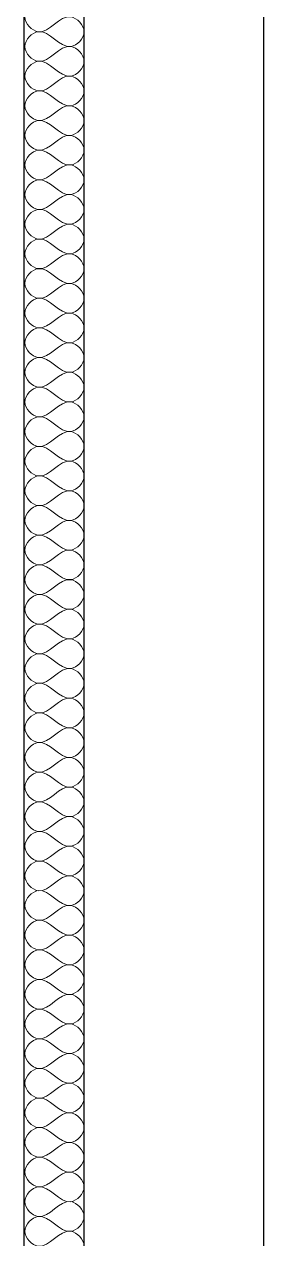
# Model space of a CAD drawing. Header units: metres. Extents: x 125 to 1179, y 511 to 749.
# Drawn here: x 731.2 to 735.69, y 560.55 to 583.36 of the extents above; entities that cross this region are included whole.
import ezdxf

# ---------------------------------------------------------------- set-up
doc = ezdxf.new("R2010")
doc.units = ezdxf.units.M
doc.layers.add('Text18', color=8, linetype='Continuous', lineweight=18)

msp = doc.modelspace()

# ---------------------------------------------------------------- linework, layer by layer
for p, q in [((735.692, 527.829), (735.692, 699.329)), ((732.321, 531.2), (732.321, 696.369)), ((731.197, 532.324), (731.197, 604.796))]:
    msp.add_line(p, q)
at = {"layer": 'Text18', "color": 0, "ltscale": 0.5}
for points, knots in [([(731.459, 583.777), (731.339, 583.761), (731.078, 583.499), (731.573, 583.002), (731.957, 583.722), (732.32, 583.346), (732.321, 583.221)], [2.217326, 2.217326, 2.217326, 2.217326, 2.553667, 2.890008, 3.49416, 3.830501, 3.830501, 3.830501, 3.830501]), ([(732.321, 583.221), (732.319, 583.09), (731.957, 582.725), (731.674, 583.251), (731.459, 583.221)], [1.2768335, 1.2768335, 1.2768335, 1.2768335, 1.6131741, 2.2173264, 2.2173264, 2.2173264, 2.2173264]), ([(731.459, 583.221), (731.339, 583.204), (731.078, 582.943), (731.573, 582.445), (731.957, 583.166), (732.32, 582.789), (732.321, 582.665)], [2.217326, 2.217326, 2.217326, 2.217326, 2.553667, 2.890008, 3.49416, 3.830501, 3.830501, 3.830501, 3.830501]), ([(731.459, 582.665), (731.339, 582.648), (731.078, 582.387), (731.573, 581.889), (731.957, 582.61), (732.32, 582.233), (732.321, 582.108)], [2.217326, 2.217326, 2.217326, 2.217326, 2.553667, 2.890008, 3.49416, 3.830501, 3.830501, 3.830501, 3.830501]), ([(732.321, 582.665), (732.319, 582.534), (731.957, 582.168), (731.674, 582.694), (731.459, 582.665)], [1.2768335, 1.2768335, 1.2768335, 1.2768335, 1.6131741, 2.2173264, 2.2173264, 2.2173264, 2.2173264]), ([(731.459, 582.108), (731.339, 582.092), (731.078, 581.83), (731.573, 581.333), (731.957, 582.053), (732.32, 581.677), (732.321, 581.552)], [2.217326, 2.217326, 2.217326, 2.217326, 2.553667, 2.890008, 3.49416, 3.830501, 3.830501, 3.830501, 3.830501]), ([(732.321, 582.108), (732.319, 581.977), (731.957, 581.612), (731.674, 582.138), (731.459, 582.108)], [1.2768335, 1.2768335, 1.2768335, 1.2768335, 1.6131741, 2.2173264, 2.2173264, 2.2173264, 2.2173264]), ([(731.459, 581.552), (731.339, 581.535), (731.078, 581.274), (731.573, 580.777), (731.957, 581.497), (732.32, 581.12), (732.321, 580.996)], [2.217326, 2.217326, 2.217326, 2.217326, 2.553667, 2.890008, 3.49416, 3.830501, 3.830501, 3.830501, 3.830501]), ([(732.321, 581.552), (732.319, 581.421), (731.957, 581.056), (731.674, 581.582), (731.459, 581.552)], [1.2768335, 1.2768335, 1.2768335, 1.2768335, 1.6131741, 2.2173264, 2.2173264, 2.2173264, 2.2173264]), ([(731.459, 580.996), (731.339, 580.979), (731.078, 580.718), (731.573, 580.22), (731.957, 580.941), (732.32, 580.564), (732.321, 580.439)], [2.217326, 2.217326, 2.217326, 2.217326, 2.553667, 2.890008, 3.49416, 3.830501, 3.830501, 3.830501, 3.830501]), ([(732.321, 580.996), (732.319, 580.865), (731.957, 580.499), (731.674, 581.025), (731.459, 580.996)], [1.2768335, 1.2768335, 1.2768335, 1.2768335, 1.6131741, 2.2173264, 2.2173264, 2.2173264, 2.2173264]), ([(731.459, 580.439), (731.339, 580.423), (731.078, 580.161), (731.573, 579.664), (731.957, 580.385), (732.32, 580.008), (732.321, 579.883)], [2.217326, 2.217326, 2.217326, 2.217326, 2.553667, 2.890008, 3.49416, 3.830501, 3.830501, 3.830501, 3.830501]), ([(732.321, 580.439), (732.319, 580.309), (731.957, 579.943), (731.674, 580.469), (731.459, 580.439)], [1.2768335, 1.2768335, 1.2768335, 1.2768335, 1.6131741, 2.2173264, 2.2173264, 2.2173264, 2.2173264]), ([(731.459, 579.883), (731.339, 579.866), (731.078, 579.605), (731.573, 579.108), (731.957, 579.828), (732.32, 579.451), (732.321, 579.327)], [2.217326, 2.217326, 2.217326, 2.217326, 2.553667, 2.890008, 3.49416, 3.830501, 3.830501, 3.830501, 3.830501]), ([(732.321, 579.883), (732.319, 579.752), (731.957, 579.387), (731.674, 579.913), (731.459, 579.883)], [1.2768335, 1.2768335, 1.2768335, 1.2768335, 1.6131741, 2.2173264, 2.2173264, 2.2173264, 2.2173264]), ([(732.321, 579.327), (732.319, 579.196), (731.957, 578.83), (731.674, 579.357), (731.459, 579.327)], [1.2768335, 1.2768335, 1.2768335, 1.2768335, 1.6131741, 2.2173264, 2.2173264, 2.2173264, 2.2173264]), ([(731.459, 579.327), (731.339, 579.31), (731.078, 579.049), (731.573, 578.551), (731.957, 579.272), (732.32, 578.895), (732.321, 578.77)], [2.217326, 2.217326, 2.217326, 2.217326, 2.553667, 2.890008, 3.49416, 3.830501, 3.830501, 3.830501, 3.830501]), ([(731.459, 578.77), (731.339, 578.754), (731.078, 578.492), (731.573, 577.995), (731.957, 578.716), (732.32, 578.339), (732.321, 578.214)], [2.217326, 2.217326, 2.217326, 2.217326, 2.553667, 2.890008, 3.49416, 3.830501, 3.830501, 3.830501, 3.830501]), ([(732.321, 578.77), (732.319, 578.64), (731.957, 578.274), (731.674, 578.8), (731.459, 578.77)], [1.2768335, 1.2768335, 1.2768335, 1.2768335, 1.6131741, 2.2173264, 2.2173264, 2.2173264, 2.2173264]), ([(732.321, 578.214), (732.319, 578.083), (731.957, 577.718), (731.674, 578.244), (731.459, 578.214)], [1.2768335, 1.2768335, 1.2768335, 1.2768335, 1.6131741, 2.2173264, 2.2173264, 2.2173264, 2.2173264]), ([(731.459, 578.214), (731.339, 578.197), (731.078, 577.936), (731.573, 577.439), (731.957, 578.159), (732.32, 577.782), (732.321, 577.658)], [2.217326, 2.217326, 2.217326, 2.217326, 2.553667, 2.890008, 3.49416, 3.830501, 3.830501, 3.830501, 3.830501]), ([(731.459, 577.658), (731.339, 577.641), (731.078, 577.38), (731.573, 576.882), (731.957, 577.603), (732.32, 577.226), (732.321, 577.101)], [2.217326, 2.217326, 2.217326, 2.217326, 2.553667, 2.890008, 3.49416, 3.830501, 3.830501, 3.830501, 3.830501]), ([(731.459, 577.658), (731.339, 577.641), (731.078, 577.38), (731.573, 576.882), (731.957, 577.603), (732.32, 577.226), (732.321, 577.101)], [2.217326, 2.217326, 2.217326, 2.217326, 2.553667, 2.890008, 3.49416, 3.830501, 3.830501, 3.830501, 3.830501]), ([(732.321, 577.658), (732.319, 577.527), (731.957, 577.161), (731.674, 577.688), (731.459, 577.658)], [1.2768335, 1.2768335, 1.2768335, 1.2768335, 1.6131741, 2.2173264, 2.2173264, 2.2173264, 2.2173264]), ([(732.321, 577.658), (732.319, 577.527), (731.957, 577.161), (731.674, 577.688), (731.459, 577.658)], [1.2768335, 1.2768335, 1.2768335, 1.2768335, 1.6131741, 2.2173264, 2.2173264, 2.2173264, 2.2173264]), ([(731.459, 577.101), (731.339, 577.085), (731.078, 576.823), (731.573, 576.326), (731.957, 577.047), (732.32, 576.67), (732.321, 576.545)], [2.217326, 2.217326, 2.217326, 2.217326, 2.553667, 2.890008, 3.49416, 3.830501, 3.830501, 3.830501, 3.830501]), ([(731.459, 577.101), (731.339, 577.085), (731.078, 576.823), (731.573, 576.326), (731.957, 577.047), (732.32, 576.67), (732.321, 576.545)], [2.217326, 2.217326, 2.217326, 2.217326, 2.553667, 2.890008, 3.49416, 3.830501, 3.830501, 3.830501, 3.830501]), ([(732.321, 577.101), (732.319, 576.971), (731.957, 576.605), (731.674, 577.131), (731.459, 577.101)], [1.2768335, 1.2768335, 1.2768335, 1.2768335, 1.6131741, 2.2173264, 2.2173264, 2.2173264, 2.2173264]), ([(732.321, 577.101), (732.319, 576.971), (731.957, 576.605), (731.674, 577.131), (731.459, 577.101)], [1.2768335, 1.2768335, 1.2768335, 1.2768335, 1.6131741, 2.2173264, 2.2173264, 2.2173264, 2.2173264]), ([(731.459, 576.545), (731.339, 576.528), (731.078, 576.267), (731.573, 575.77), (731.957, 576.49), (732.32, 576.113), (732.321, 575.989)], [2.217326, 2.217326, 2.217326, 2.217326, 2.553667, 2.890008, 3.49416, 3.830501, 3.830501, 3.830501, 3.830501]), ([(731.459, 576.545), (731.339, 576.528), (731.078, 576.267), (731.573, 575.77), (731.957, 576.49), (732.32, 576.113), (732.321, 575.989)], [2.217326, 2.217326, 2.217326, 2.217326, 2.553667, 2.890008, 3.49416, 3.830501, 3.830501, 3.830501, 3.830501]), ([(732.321, 576.545), (732.319, 576.414), (731.957, 576.049), (731.674, 576.575), (731.459, 576.545)], [1.2768335, 1.2768335, 1.2768335, 1.2768335, 1.6131741, 2.2173264, 2.2173264, 2.2173264, 2.2173264]), ([(732.321, 576.545), (732.319, 576.414), (731.957, 576.049), (731.674, 576.575), (731.459, 576.545)], [1.2768335, 1.2768335, 1.2768335, 1.2768335, 1.6131741, 2.2173264, 2.2173264, 2.2173264, 2.2173264]), ([(731.459, 575.989), (731.339, 575.972), (731.078, 575.711), (731.573, 575.213), (731.957, 575.934), (732.32, 575.557), (732.321, 575.432)], [2.217326, 2.217326, 2.217326, 2.217326, 2.553667, 2.890008, 3.49416, 3.830501, 3.830501, 3.830501, 3.830501]), ([(731.459, 575.989), (731.339, 575.972), (731.078, 575.711), (731.573, 575.213), (731.957, 575.934), (732.32, 575.557), (732.321, 575.432)], [2.217326, 2.217326, 2.217326, 2.217326, 2.553667, 2.890008, 3.49416, 3.830501, 3.830501, 3.830501, 3.830501]), ([(732.321, 575.989), (732.319, 575.858), (731.957, 575.492), (731.674, 576.019), (731.459, 575.989)], [1.2768335, 1.2768335, 1.2768335, 1.2768335, 1.6131741, 2.2173264, 2.2173264, 2.2173264, 2.2173264]), ([(732.321, 575.989), (732.319, 575.858), (731.957, 575.492), (731.674, 576.019), (731.459, 575.989)], [1.2768335, 1.2768335, 1.2768335, 1.2768335, 1.6131741, 2.2173264, 2.2173264, 2.2173264, 2.2173264]), ([(731.459, 575.432), (731.339, 575.416), (731.078, 575.154), (731.573, 574.657), (731.957, 575.378), (732.32, 575.001), (732.321, 574.876)], [2.217326, 2.217326, 2.217326, 2.217326, 2.553667, 2.890008, 3.49416, 3.830501, 3.830501, 3.830501, 3.830501]), ([(732.321, 575.432), (732.319, 575.302), (731.957, 574.936), (731.674, 575.462), (731.459, 575.432)], [1.2768335, 1.2768335, 1.2768335, 1.2768335, 1.6131741, 2.2173264, 2.2173264, 2.2173264, 2.2173264]), ([(731.459, 574.876), (731.339, 574.859), (731.078, 574.598), (731.573, 574.101), (731.957, 574.821), (732.32, 574.444), (732.321, 574.32)], [2.217326, 2.217326, 2.217326, 2.217326, 2.553667, 2.890008, 3.49416, 3.830501, 3.830501, 3.830501, 3.830501]), ([(732.321, 574.876), (732.319, 574.745), (731.957, 574.38), (731.674, 574.906), (731.459, 574.876)], [1.2768335, 1.2768335, 1.2768335, 1.2768335, 1.6131741, 2.2173264, 2.2173264, 2.2173264, 2.2173264]), ([(732.321, 574.32), (732.319, 574.189), (731.957, 573.823), (731.674, 574.35), (731.459, 574.32)], [1.2768335, 1.2768335, 1.2768335, 1.2768335, 1.6131741, 2.2173264, 2.2173264, 2.2173264, 2.2173264]), ([(731.459, 574.32), (731.339, 574.303), (731.078, 574.042), (731.573, 573.544), (731.957, 574.265), (732.32, 573.888), (732.321, 573.763)], [2.217326, 2.217326, 2.217326, 2.217326, 2.553667, 2.890008, 3.49416, 3.830501, 3.830501, 3.830501, 3.830501]), ([(731.459, 573.763), (731.339, 573.747), (731.078, 573.485), (731.573, 572.988), (731.957, 573.709), (732.32, 573.332), (732.321, 573.207)], [2.217326, 2.217326, 2.217326, 2.217326, 2.553667, 2.890008, 3.49416, 3.830501, 3.830501, 3.830501, 3.830501]), ([(732.321, 573.763), (732.319, 573.633), (731.957, 573.267), (731.674, 573.793), (731.459, 573.763)], [1.2768335, 1.2768335, 1.2768335, 1.2768335, 1.6131741, 2.2173264, 2.2173264, 2.2173264, 2.2173264]), ([(731.459, 573.207), (731.339, 573.19), (731.078, 572.929), (731.573, 572.432), (731.957, 573.152), (732.32, 572.775), (732.321, 572.651)], [2.217326, 2.217326, 2.217326, 2.217326, 2.553667, 2.890008, 3.49416, 3.830501, 3.830501, 3.830501, 3.830501]), ([(732.321, 573.207), (732.319, 573.076), (731.957, 572.711), (731.674, 573.237), (731.459, 573.207)], [1.2768335, 1.2768335, 1.2768335, 1.2768335, 1.6131741, 2.2173264, 2.2173264, 2.2173264, 2.2173264]), ([(731.459, 572.651), (731.339, 572.634), (731.078, 572.373), (731.573, 571.875), (731.957, 572.596), (732.32, 572.219), (732.321, 572.094)], [2.217326, 2.217326, 2.217326, 2.217326, 2.553667, 2.890008, 3.49416, 3.830501, 3.830501, 3.830501, 3.830501]), ([(732.321, 572.651), (732.319, 572.52), (731.957, 572.154), (731.674, 572.681), (731.459, 572.651)], [1.2768335, 1.2768335, 1.2768335, 1.2768335, 1.6131741, 2.2173264, 2.2173264, 2.2173264, 2.2173264]), ([(731.459, 572.094), (731.339, 572.078), (731.078, 571.816), (731.573, 571.319), (731.957, 572.04), (732.32, 571.663), (732.321, 571.538)], [2.217326, 2.217326, 2.217326, 2.217326, 2.553667, 2.890008, 3.49416, 3.830501, 3.830501, 3.830501, 3.830501]), ([(732.321, 572.094), (732.319, 571.964), (731.957, 571.598), (731.674, 572.124), (731.459, 572.094)], [1.2768335, 1.2768335, 1.2768335, 1.2768335, 1.6131741, 2.2173264, 2.2173264, 2.2173264, 2.2173264]), ([(731.459, 571.538), (731.339, 571.521), (731.078, 571.26), (731.573, 570.763), (731.957, 571.483), (732.32, 571.106), (732.321, 570.982)], [2.217326, 2.217326, 2.217326, 2.217326, 2.553667, 2.890008, 3.49416, 3.830501, 3.830501, 3.830501, 3.830501]), ([(732.321, 571.538), (732.319, 571.407), (731.957, 571.042), (731.674, 571.568), (731.459, 571.538)], [1.2768335, 1.2768335, 1.2768335, 1.2768335, 1.6131741, 2.2173264, 2.2173264, 2.2173264, 2.2173264]), ([(731.459, 570.982), (731.339, 570.965), (731.078, 570.704), (731.573, 570.206), (731.957, 570.927), (732.32, 570.55), (732.321, 570.425)], [2.217326, 2.217326, 2.217326, 2.217326, 2.553667, 2.890008, 3.49416, 3.830501, 3.830501, 3.830501, 3.830501]), ([(732.321, 570.982), (732.319, 570.851), (731.957, 570.485), (731.674, 571.012), (731.459, 570.982)], [1.2768335, 1.2768335, 1.2768335, 1.2768335, 1.6131741, 2.2173264, 2.2173264, 2.2173264, 2.2173264]), ([(731.459, 570.425), (731.339, 570.409), (731.078, 570.147), (731.573, 569.65), (731.957, 570.371), (732.32, 569.994), (732.321, 569.869)], [2.217326, 2.217326, 2.217326, 2.217326, 2.553667, 2.890008, 3.49416, 3.830501, 3.830501, 3.830501, 3.830501]), ([(732.321, 570.425), (732.319, 570.295), (731.957, 569.929), (731.674, 570.455), (731.459, 570.425)], [1.2768335, 1.2768335, 1.2768335, 1.2768335, 1.6131741, 2.2173264, 2.2173264, 2.2173264, 2.2173264]), ([(731.459, 569.869), (731.339, 569.852), (731.078, 569.591), (731.573, 569.094), (731.957, 569.814), (732.32, 569.437), (732.321, 569.313)], [2.217326, 2.217326, 2.217326, 2.217326, 2.553667, 2.890008, 3.49416, 3.830501, 3.830501, 3.830501, 3.830501]), ([(732.321, 569.869), (732.319, 569.738), (731.957, 569.373), (731.674, 569.899), (731.459, 569.869)], [1.2768335, 1.2768335, 1.2768335, 1.2768335, 1.6131741, 2.2173264, 2.2173264, 2.2173264, 2.2173264]), ([(732.321, 569.313), (732.319, 569.182), (731.957, 568.816), (731.674, 569.343), (731.459, 569.313)], [1.2768335, 1.2768335, 1.2768335, 1.2768335, 1.6131741, 2.2173264, 2.2173264, 2.2173264, 2.2173264]), ([(731.459, 569.313), (731.339, 569.296), (731.078, 569.035), (731.573, 568.537), (731.957, 569.258), (732.32, 568.881), (732.321, 568.756)], [2.217326, 2.217326, 2.217326, 2.217326, 2.553667, 2.890008, 3.49416, 3.830501, 3.830501, 3.830501, 3.830501]), ([(731.459, 568.756), (731.339, 568.74), (731.078, 568.479), (731.573, 567.981), (731.957, 568.702), (732.32, 568.325), (732.321, 568.2)], [2.217326, 2.217326, 2.217326, 2.217326, 2.553667, 2.890008, 3.49416, 3.830501, 3.830501, 3.830501, 3.830501]), ([(732.321, 568.756), (732.319, 568.626), (731.957, 568.26), (731.674, 568.786), (731.459, 568.756)], [1.2768335, 1.2768335, 1.2768335, 1.2768335, 1.6131741, 2.2173264, 2.2173264, 2.2173264, 2.2173264]), ([(731.459, 568.2), (731.339, 568.184), (731.078, 567.922), (731.573, 567.425), (731.957, 568.145), (732.32, 567.769), (732.321, 567.644)], [2.217326, 2.217326, 2.217326, 2.217326, 2.553667, 2.890008, 3.49416, 3.830501, 3.830501, 3.830501, 3.830501]), ([(732.321, 568.2), (732.319, 568.069), (731.957, 567.704), (731.674, 568.23), (731.459, 568.2)], [1.2768335, 1.2768335, 1.2768335, 1.2768335, 1.6131741, 2.2173264, 2.2173264, 2.2173264, 2.2173264]), ([(731.459, 567.644), (731.339, 567.627), (731.078, 567.366), (731.573, 566.868), (731.957, 567.589), (732.32, 567.212), (732.321, 567.088)], [2.217326, 2.217326, 2.217326, 2.217326, 2.553667, 2.890008, 3.49416, 3.830501, 3.830501, 3.830501, 3.830501]), ([(732.321, 567.644), (732.319, 567.513), (731.957, 567.148), (731.674, 567.674), (731.459, 567.644)], [1.2768335, 1.2768335, 1.2768335, 1.2768335, 1.6131741, 2.2173264, 2.2173264, 2.2173264, 2.2173264]), ([(731.459, 567.088), (731.339, 567.071), (731.078, 566.81), (731.573, 566.312), (731.957, 567.033), (732.32, 566.656), (732.321, 566.531)], [2.217326, 2.217326, 2.217326, 2.217326, 2.553667, 2.890008, 3.49416, 3.830501, 3.830501, 3.830501, 3.830501]), ([(732.321, 567.088), (732.319, 566.957), (731.957, 566.591), (731.674, 567.117), (731.459, 567.088)], [1.2768335, 1.2768335, 1.2768335, 1.2768335, 1.6131741, 2.2173264, 2.2173264, 2.2173264, 2.2173264]), ([(731.459, 566.531), (731.339, 566.515), (731.078, 566.253), (731.573, 565.756), (731.957, 566.476), (732.32, 566.1), (732.321, 565.975)], [2.217326, 2.217326, 2.217326, 2.217326, 2.553667, 2.890008, 3.49416, 3.830501, 3.830501, 3.830501, 3.830501]), ([(732.321, 566.531), (732.319, 566.4), (731.957, 566.035), (731.674, 566.561), (731.459, 566.531)], [1.2768335, 1.2768335, 1.2768335, 1.2768335, 1.6131741, 2.2173264, 2.2173264, 2.2173264, 2.2173264]), ([(731.459, 565.975), (731.339, 565.958), (731.078, 565.697), (731.573, 565.199), (731.957, 565.92), (732.32, 565.543), (732.321, 565.419)], [2.217326, 2.217326, 2.217326, 2.217326, 2.553667, 2.890008, 3.49416, 3.830501, 3.830501, 3.830501, 3.830501]), ([(732.321, 565.975), (732.319, 565.844), (731.957, 565.479), (731.674, 566.005), (731.459, 565.975)], [1.2768335, 1.2768335, 1.2768335, 1.2768335, 1.6131741, 2.2173264, 2.2173264, 2.2173264, 2.2173264]), ([(732.321, 565.419), (732.319, 565.288), (731.957, 564.922), (731.674, 565.448), (731.459, 565.419)], [1.2768335, 1.2768335, 1.2768335, 1.2768335, 1.6131741, 2.2173264, 2.2173264, 2.2173264, 2.2173264]), ([(731.459, 565.419), (731.339, 565.402), (731.078, 565.141), (731.573, 564.643), (731.957, 565.364), (732.32, 564.987), (732.321, 564.862)], [2.217326, 2.217326, 2.217326, 2.217326, 2.553667, 2.890008, 3.49416, 3.830501, 3.830501, 3.830501, 3.830501]), ([(731.459, 564.862), (731.339, 564.846), (731.078, 564.584), (731.573, 564.087), (731.957, 564.807), (732.32, 564.431), (732.321, 564.306)], [2.217326, 2.217326, 2.217326, 2.217326, 2.553667, 2.890008, 3.49416, 3.830501, 3.830501, 3.830501, 3.830501]), ([(732.321, 564.862), (732.319, 564.731), (731.957, 564.366), (731.674, 564.892), (731.459, 564.862)], [1.2768335, 1.2768335, 1.2768335, 1.2768335, 1.6131741, 2.2173264, 2.2173264, 2.2173264, 2.2173264]), ([(731.459, 564.306), (731.339, 564.289), (731.078, 564.028), (731.573, 563.531), (731.957, 564.251), (732.32, 563.874), (732.321, 563.75)], [2.217326, 2.217326, 2.217326, 2.217326, 2.553667, 2.890008, 3.49416, 3.830501, 3.830501, 3.830501, 3.830501]), ([(732.321, 564.306), (732.319, 564.175), (731.957, 563.81), (731.674, 564.336), (731.459, 564.306)], [1.2768335, 1.2768335, 1.2768335, 1.2768335, 1.6131741, 2.2173264, 2.2173264, 2.2173264, 2.2173264]), ([(731.459, 563.75), (731.339, 563.733), (731.078, 563.472), (731.573, 562.974), (731.957, 563.695), (732.32, 563.318), (732.321, 563.193)], [2.217326, 2.217326, 2.217326, 2.217326, 2.553667, 2.890008, 3.49416, 3.830501, 3.830501, 3.830501, 3.830501]), ([(732.321, 563.75), (732.319, 563.619), (731.957, 563.253), (731.674, 563.779), (731.459, 563.75)], [1.2768335, 1.2768335, 1.2768335, 1.2768335, 1.6131741, 2.2173264, 2.2173264, 2.2173264, 2.2173264]), ([(731.459, 563.193), (731.339, 563.177), (731.078, 562.915), (731.573, 562.418), (731.957, 563.139), (732.32, 562.762), (732.321, 562.637)], [2.217326, 2.217326, 2.217326, 2.217326, 2.553667, 2.890008, 3.49416, 3.830501, 3.830501, 3.830501, 3.830501]), ([(732.321, 563.193), (732.319, 563.063), (731.957, 562.697), (731.674, 563.223), (731.459, 563.193)], [1.2768335, 1.2768335, 1.2768335, 1.2768335, 1.6131741, 2.2173264, 2.2173264, 2.2173264, 2.2173264]), ([(731.459, 562.637), (731.339, 562.62), (731.078, 562.359), (731.573, 561.862), (731.957, 562.582), (732.32, 562.205), (732.321, 562.081)], [2.217326, 2.217326, 2.217326, 2.217326, 2.553667, 2.890008, 3.49416, 3.830501, 3.830501, 3.830501, 3.830501]), ([(732.321, 562.637), (732.319, 562.506), (731.957, 562.141), (731.674, 562.667), (731.459, 562.637)], [1.2768335, 1.2768335, 1.2768335, 1.2768335, 1.6131741, 2.2173264, 2.2173264, 2.2173264, 2.2173264]), ([(731.459, 562.081), (731.339, 562.064), (731.078, 561.803), (731.573, 561.305), (731.957, 562.026), (732.32, 561.649), (732.321, 561.524)], [2.217326, 2.217326, 2.217326, 2.217326, 2.553667, 2.890008, 3.49416, 3.830501, 3.830501, 3.830501, 3.830501]), ([(732.321, 562.081), (732.319, 561.95), (731.957, 561.584), (731.674, 562.111), (731.459, 562.081)], [1.2768335, 1.2768335, 1.2768335, 1.2768335, 1.6131741, 2.2173264, 2.2173264, 2.2173264, 2.2173264]), ([(731.459, 561.524), (731.339, 561.508), (731.078, 561.246), (731.573, 560.749), (731.957, 561.47), (732.32, 561.093), (732.321, 560.968)], [2.217326, 2.217326, 2.217326, 2.217326, 2.553667, 2.890008, 3.49416, 3.830501, 3.830501, 3.830501, 3.830501]), ([(732.321, 561.524), (732.319, 561.394), (731.957, 561.028), (731.674, 561.554), (731.459, 561.524)], [1.2768335, 1.2768335, 1.2768335, 1.2768335, 1.6131741, 2.2173264, 2.2173264, 2.2173264, 2.2173264]), ([(731.459, 560.968), (731.339, 560.951), (731.078, 560.69), (731.573, 560.193), (731.957, 560.913), (732.32, 560.536), (732.321, 560.412)], [2.217326, 2.217326, 2.217326, 2.217326, 2.553667, 2.890008, 3.49416, 3.830501, 3.830501, 3.830501, 3.830501]), ([(732.321, 560.968), (732.319, 560.837), (731.957, 560.472), (731.674, 560.998), (731.459, 560.968)], [1.2768335, 1.2768335, 1.2768335, 1.2768335, 1.6131741, 2.2173264, 2.2173264, 2.2173264, 2.2173264])]:
    msp.add_open_spline(points, degree=3, knots=knots, dxfattribs=at)

doc.saveas('drawing.dxf')
